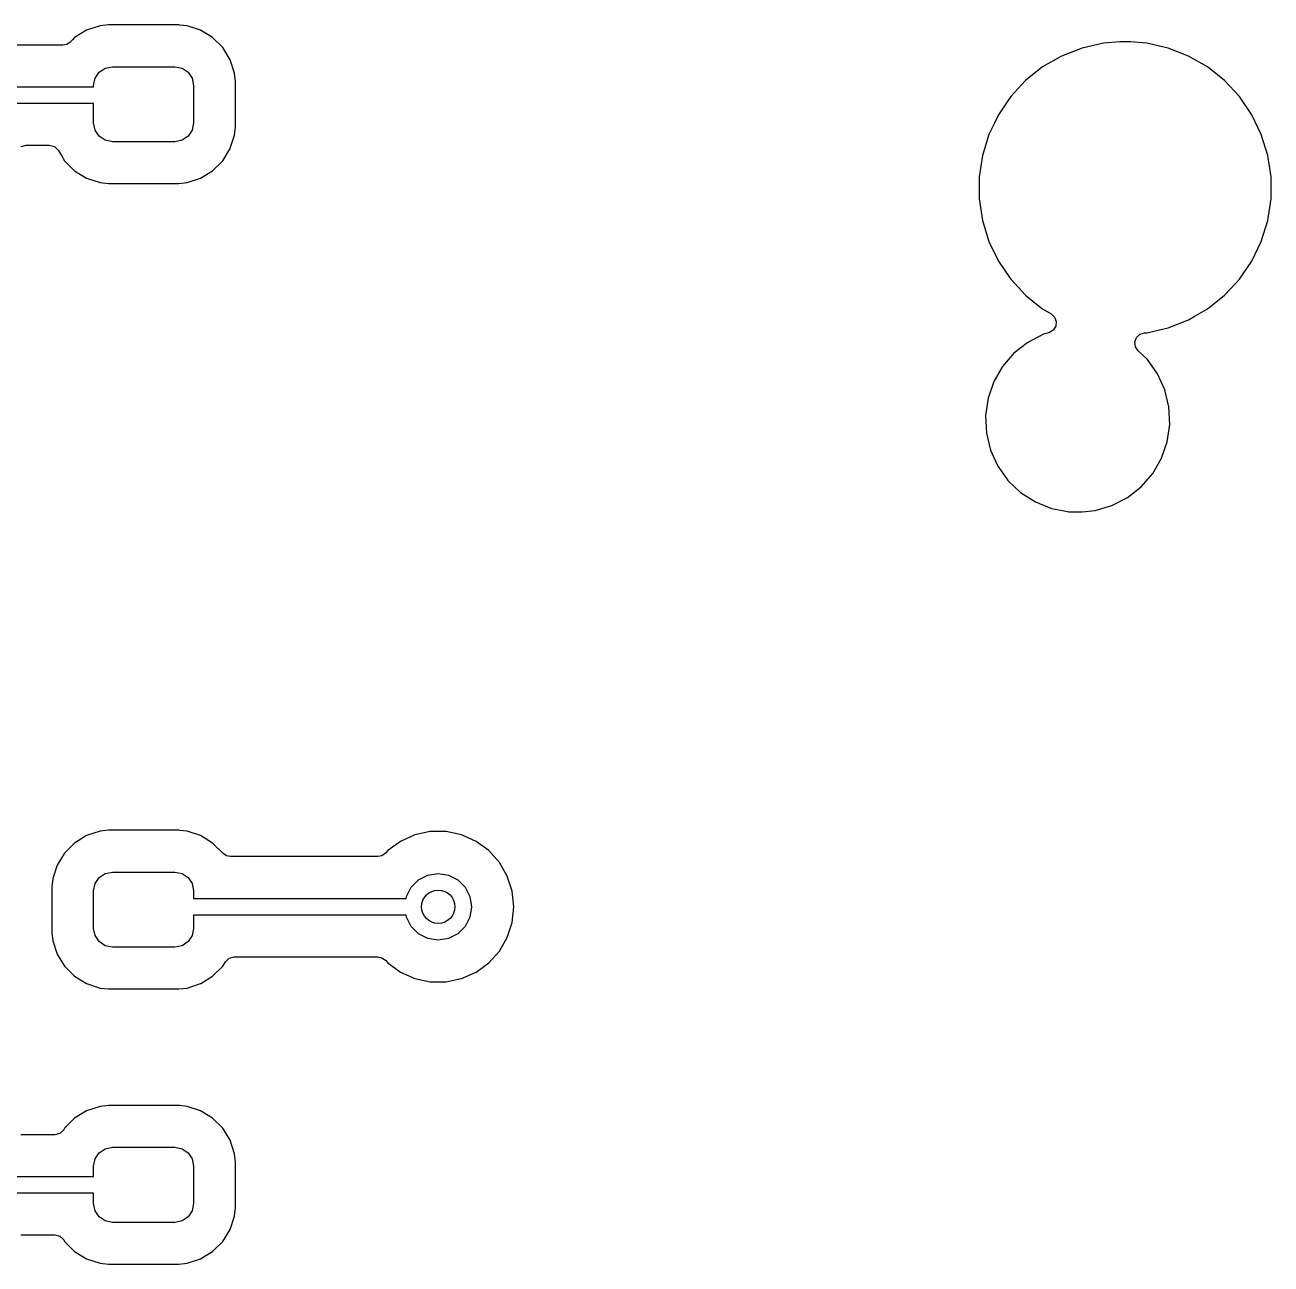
# Model space of a CAD drawing. Extents: x 41 to 271, y -133 to -23.
# Drawn here: x 165.96 to 180.91, y -101.53 to -86.68 of the extents above; entities that cross this region are included whole.
import ezdxf

# ---------------------------------------------------------------- set-up
doc = ezdxf.new("R2010")
doc.units = 0
doc.layers.add('BLACK', color=7, linetype='CONTINUOUS')

msp = doc.modelspace()

# ---------------------------------------------------------------- linework, layer by layer
at = {"layer": 'BLACK', "linetype": 'CONTINUOUS'}
for p, q in [((166.863, -86.6876), (166.702, -86.741)), ((166.963, -86.6775), (166.863, -86.6876)), ((167.809, -86.6775), (166.963, -86.6775)), ((167.819, -86.6785), (167.809, -86.6775)), ((167.909, -86.6876), (167.819, -86.6785)), ((168.07, -86.741), (167.909, -86.6876)), ((166.558, -86.83), (166.531, -86.8566)), ((166.702, -86.741), (166.558, -86.83)), ((168.214, -86.83), (168.07, -86.741)), ((168.334, -86.95), (168.214, -86.83)), ((166.417, -86.9195), (165.815, -86.9195)), ((166.465, -86.9101), (166.417, -86.9195)), ((166.505, -86.8832), (166.465, -86.9101)), ((166.531, -86.8566), (166.505, -86.8832)), ((168.423, -87.0943), (168.334, -86.95)), ((178.642, -86.9543), (178.398, -87.0501)), ((178.898, -86.8959), (178.642, -86.9543)), ((179.094, -86.8812), (178.898, -86.8959)), ((179.225, -86.8812), (179.094, -86.8812)), ((179.094, -86.8812), (179.094, -86.8812)), ((179.421, -86.8959), (179.225, -86.8812)), ((179.225, -86.8812), (179.225, -86.8812)), ((179.677, -86.9543), (179.421, -86.8959)), ((179.921, -87.0501), (179.677, -86.9543)), ((168.476, -87.2553), (168.423, -87.0943)), ((168.423, -87.0943), (168.423, -87.0943)), ((168.423, -87.0943), (168.423, -87.0943)), ((178.398, -87.0501), (178.17, -87.1813)), ((180.148, -87.1813), (179.921, -87.0501)), ((166.803, -87.3169), (166.852, -87.2439)), ((166.852, -87.2439), (166.925, -87.1951)), ((166.925, -87.1951), (167.011, -87.178)), ((167.011, -87.178), (167.761, -87.178)), ((167.761, -87.178), (167.847, -87.1951)), ((167.847, -87.1951), (167.92, -87.2439)), ((167.92, -87.2439), (167.969, -87.3169)), ((168.486, -87.3547), (168.476, -87.2553)), ((178.17, -87.1813), (177.965, -87.3449)), ((180.353, -87.3449), (180.148, -87.1813)), ((180.148, -87.1813), (180.148, -87.1813)), ((165.446, -87.42), (166.786, -87.42)), ((166.786, -87.403), (166.803, -87.3169)), ((166.786, -87.42), (166.786, -87.403)), ((167.969, -87.3169), (167.986, -87.403)), ((167.986, -87.403), (167.986, -87.853)), ((168.486, -87.9013), (168.486, -87.3547)), ((177.965, -87.3449), (177.787, -87.5372)), ((180.532, -87.5372), (180.353, -87.3449)), ((180.353, -87.3449), (180.353, -87.3449)), ((180.353, -87.3449), (180.353, -87.3449)), ((177.787, -87.5372), (177.744, -87.6)), ((180.68, -87.754), (180.532, -87.5372)), ((180.532, -87.5372), (180.532, -87.5372)), ((180.532, -87.5372), (180.532, -87.5372)), ((166.786, -87.62), (165.446, -87.62)), ((166.786, -87.853), (166.786, -87.62)), ((177.744, -87.6), (177.639, -87.754)), ((166.803, -87.9391), (166.786, -87.853)), ((167.986, -87.853), (167.969, -87.9391)), ((177.591, -87.8535), (177.525, -87.9903)), ((177.639, -87.754), (177.591, -87.8535)), ((177.639, -87.754), (177.639, -87.754)), ((180.793, -87.9903), (180.68, -87.754)), ((166.852, -88.0121), (166.803, -87.9391)), ((166.925, -88.0609), (166.852, -88.0121)), ((167.92, -88.0121), (167.847, -88.0609)), ((167.969, -87.9391), (167.92, -88.0121)), ((168.429, -88.1424), (168.476, -88.0007)), ((168.476, -88.0007), (168.486, -87.9013)), ((177.525, -87.9903), (177.448, -88.2411)), ((180.871, -88.2411), (180.793, -87.9903)), ((165.917, -88.1362), (165.978, -88.1205)), ((165.978, -88.1205), (166.254, -88.1205)), ((166.254, -88.1205), (166.315, -88.1362)), ((166.315, -88.1362), (166.36, -88.1794)), ((166.36, -88.1794), (166.4, -88.2445)), ((167.011, -88.078), (166.925, -88.0609)), ((167.761, -88.078), (167.011, -88.078)), ((167.847, -88.0609), (167.761, -88.078)), ((168.334, -88.306), (168.412, -88.1794)), ((168.412, -88.1794), (168.423, -88.1617)), ((168.423, -88.1617), (168.429, -88.1424)), ((166.4, -88.2445), (166.438, -88.306)), ((166.438, -88.306), (166.558, -88.426)), ((168.214, -88.426), (168.334, -88.306)), ((177.448, -88.2411), (177.409, -88.5005)), ((180.91, -88.5005), (180.871, -88.2411)), ((166.558, -88.426), (166.702, -88.515)), ((168.07, -88.515), (168.214, -88.426)), ((166.702, -88.515), (166.702, -88.515)), ((166.702, -88.515), (166.702, -88.515)), ((166.702, -88.515), (166.863, -88.5683)), ((166.863, -88.5683), (166.963, -88.5785)), ((166.963, -88.5785), (167.809, -88.5785)), ((167.809, -88.5785), (167.909, -88.5683)), ((167.909, -88.5683), (168.07, -88.515)), ((177.409, -88.5005), (177.409, -88.7629)), ((180.91, -88.7629), (180.91, -88.5005)), ((177.409, -88.7629), (177.448, -89.0223)), ((180.871, -89.0223), (180.91, -88.7629)), ((177.448, -89.0223), (177.525, -89.273)), ((180.793, -89.273), (180.871, -89.0223)), ((177.525, -89.273), (177.639, -89.5094)), ((180.68, -89.5094), (180.793, -89.273)), ((177.639, -89.5094), (177.775, -89.7088)), ((180.532, -89.7262), (180.68, -89.5094)), ((177.775, -89.7088), (177.787, -89.7262)), ((177.787, -89.7262), (177.924, -89.8739)), ((180.353, -89.9185), (180.493, -89.7676)), ((180.493, -89.7676), (180.532, -89.7262)), ((180.532, -89.7262), (180.532, -89.7262)), ((180.532, -89.7262), (180.532, -89.7262)), ((177.924, -89.8739), (177.965, -89.9185)), ((177.965, -89.9185), (178.097, -90.0239)), ((180.148, -90.0821), (180.353, -89.9185)), ((178.097, -90.0239), (178.17, -90.0821)), ((178.17, -90.0821), (178.272, -90.1408)), ((179.989, -90.1742), (180.148, -90.0821)), ((178.272, -90.1408), (178.314, -90.1802)), ((178.314, -90.1802), (178.333, -90.2341)), ((178.333, -90.2341), (178.327, -90.291)), ((179.677, -90.3091), (179.921, -90.2132)), ((179.921, -90.2132), (179.989, -90.1742)), ((178.179, -90.3867), (177.992, -90.4831)), ((178.245, -90.3672), (178.179, -90.3867)), ((178.295, -90.3388), (178.245, -90.3672)), ((178.327, -90.291), (178.295, -90.3388)), ((179.277, -90.4794), (179.296, -90.426)), ((179.296, -90.426), (179.337, -90.3867)), ((179.337, -90.3867), (179.391, -90.3697)), ((179.391, -90.3697), (179.406, -90.3686)), ((179.406, -90.3686), (179.421, -90.3675)), ((179.421, -90.3675), (179.677, -90.3091)), ((177.992, -90.4831), (177.826, -90.6131)), ((179.284, -90.5357), (179.277, -90.4794)), ((179.315, -90.5831), (179.284, -90.5357)), ((179.426, -90.6893), (179.315, -90.5831)), ((177.826, -90.6131), (177.689, -90.772)), ((179.548, -90.8606), (179.426, -90.6893)), ((179.426, -90.6893), (179.426, -90.6893)), ((177.689, -90.772), (177.584, -90.9542)), ((179.636, -91.052), (179.548, -90.8606)), ((179.548, -90.8606), (179.548, -90.8606)), ((179.548, -90.8606), (179.548, -90.8606)), ((177.584, -90.9542), (177.515, -91.153)), ((177.515, -91.153), (177.485, -91.3612)), ((179.685, -91.2564), (179.636, -91.052)), ((179.695, -91.4665), (179.685, -91.2564)), ((177.485, -91.3612), (177.485, -91.3612)), ((177.485, -91.3612), (177.495, -91.5713)), ((179.665, -91.6747), (179.695, -91.4665)), ((177.495, -91.5713), (177.544, -91.7757)), ((177.544, -91.7757), (177.585, -91.8644)), ((179.596, -91.8734), (179.665, -91.6747)), ((177.585, -91.8644), (177.632, -91.967)), ((179.491, -92.0556), (179.596, -91.8734)), ((177.632, -91.967), (177.741, -92.12)), ((179.353, -92.2146), (179.491, -92.0556)), ((177.741, -92.12), (177.754, -92.1384)), ((177.754, -92.1384), (177.906, -92.2835)), ((179.188, -92.3446), (179.353, -92.2146)), ((177.906, -92.2835), (177.906, -92.2835)), ((177.906, -92.2835), (177.906, -92.2835)), ((177.906, -92.2835), (178.083, -92.3972)), ((179.001, -92.441), (179.188, -92.3446)), ((178.083, -92.3972), (178.083, -92.3972)), ((178.083, -92.3972), (178.278, -92.4754)), ((178.278, -92.4754), (178.407, -92.5002)), ((178.407, -92.5002), (178.485, -92.5152)), ((178.485, -92.5152), (178.485, -92.5152)), ((178.485, -92.5152), (178.642, -92.5152)), ((178.642, -92.5152), (178.799, -92.5002)), ((178.642, -92.5152), (178.642, -92.5152)), ((178.799, -92.5002), (179.001, -92.441)), ((166.702, -96.397), (166.558, -96.486)), ((166.863, -96.3436), (166.702, -96.397)), ((166.963, -96.3335), (166.863, -96.3436)), ((167.809, -96.3335), (166.963, -96.3335)), ((167.819, -96.3345), (167.809, -96.3335)), ((167.909, -96.3436), (167.819, -96.3345)), ((168.07, -96.397), (167.909, -96.3436)), ((168.214, -96.486), (168.07, -96.397)), ((170.64, -96.3889), (170.467, -96.4658)), ((170.825, -96.3495), (170.64, -96.3889)), ((171.015, -96.3495), (170.825, -96.3495)), ((170.825, -96.3495), (170.825, -96.3495)), ((171.2, -96.3889), (171.015, -96.3495)), ((171.015, -96.3495), (171.015, -96.3495)), ((171.373, -96.4658), (171.2, -96.3889)), ((166.558, -96.486), (166.438, -96.606)), ((168.341, -96.6132), (168.214, -96.486)), ((170.467, -96.4658), (170.314, -96.5771)), ((171.526, -96.5771), (171.373, -96.4658)), ((166.438, -96.606), (166.349, -96.7503)), ((168.381, -96.6401), (168.341, -96.6132)), ((168.429, -96.6495), (168.381, -96.6401)), ((170.194, -96.6495), (168.429, -96.6495)), ((170.244, -96.6388), (170.194, -96.6495)), ((170.286, -96.6085), (170.244, -96.6388)), ((170.314, -96.5771), (170.286, -96.6085)), ((171.653, -96.7178), (171.526, -96.5771)), ((166.349, -96.7503), (166.296, -96.9113)), ((166.852, -96.8999), (166.925, -96.8511)), ((166.925, -96.8511), (167.011, -96.834)), ((167.011, -96.834), (167.761, -96.834)), ((167.761, -96.834), (167.847, -96.8511)), ((167.847, -96.8511), (167.92, -96.8999)), ((170.796, -96.8696), (170.92, -96.85)), ((170.92, -96.85), (171.044, -96.8696)), ((171.747, -96.8817), (171.653, -96.7178)), ((166.296, -96.9113), (166.285, -97.0107)), ((166.285, -97.0107), (166.285, -97.5573)), ((166.786, -97.059), (166.803, -96.9729)), ((166.803, -96.9729), (166.852, -96.8999)), ((167.92, -96.8999), (167.969, -96.9729)), ((167.969, -96.9729), (167.986, -97.059)), ((170.596, -97.0149), (170.685, -96.9264)), ((170.685, -96.9264), (170.796, -96.8696)), ((171.044, -96.8696), (171.155, -96.9264)), ((171.155, -96.9264), (171.244, -97.0149)), ((171.806, -97.0617), (171.747, -96.8817)), ((171.747, -96.8817), (171.747, -96.8817)), ((166.786, -97.509), (166.786, -97.059)), ((167.986, -97.059), (167.986, -97.15)), ((167.986, -97.15), (170.536, -97.15)), ((170.536, -97.15), (170.54, -97.1264)), ((170.54, -97.1264), (170.596, -97.0149)), ((171.244, -97.0149), (171.3, -97.1264)), ((171.3, -97.1264), (171.32, -97.25)), ((171.825, -97.25), (171.806, -97.0617)), ((171.32, -97.25), (171.3, -97.3736)), ((171.806, -97.4383), (171.825, -97.25)), ((170.536, -97.35), (167.986, -97.35)), ((167.986, -97.35), (167.986, -97.509)), ((170.54, -97.3736), (170.536, -97.35)), ((170.596, -97.4851), (170.54, -97.3736)), ((171.3, -97.3736), (171.244, -97.4851)), ((171.747, -97.6183), (171.806, -97.4383)), ((166.285, -97.5573), (166.296, -97.6567)), ((166.803, -97.5951), (166.786, -97.509)), ((166.852, -97.6681), (166.803, -97.5951)), ((167.969, -97.5951), (167.92, -97.6681)), ((167.986, -97.509), (167.969, -97.5951)), ((170.685, -97.5736), (170.596, -97.4851)), ((170.796, -97.6304), (170.685, -97.5736)), ((171.155, -97.5736), (171.044, -97.6304)), ((171.244, -97.4851), (171.155, -97.5736)), ((166.296, -97.6567), (166.349, -97.8177)), ((166.925, -97.7169), (166.852, -97.6681)), ((167.011, -97.734), (166.925, -97.7169)), ((167.761, -97.734), (167.011, -97.734)), ((167.847, -97.7169), (167.761, -97.734)), ((167.92, -97.6681), (167.847, -97.7169)), ((170.92, -97.65), (170.796, -97.6304)), ((171.044, -97.6304), (170.92, -97.65)), ((171.653, -97.7822), (171.747, -97.6183)), ((166.349, -97.8177), (166.438, -97.962)), ((168.334, -97.962), (168.366, -97.9094)), ((168.366, -97.9094), (168.412, -97.8662)), ((168.412, -97.8662), (168.472, -97.8505)), ((168.472, -97.8505), (170.194, -97.8505)), ((170.194, -97.8505), (170.244, -97.8612)), ((170.244, -97.8612), (170.286, -97.8915)), ((170.286, -97.8915), (170.314, -97.9229)), ((171.526, -97.9229), (171.653, -97.7822)), ((166.438, -97.962), (166.558, -98.082)), ((168.214, -98.082), (168.334, -97.962)), ((170.314, -97.9229), (170.467, -98.0342)), ((170.467, -98.0342), (170.64, -98.1111)), ((171.2, -98.1111), (171.373, -98.0342)), ((171.373, -98.0342), (171.526, -97.9229)), ((166.558, -98.082), (166.702, -98.171)), ((166.702, -98.171), (166.702, -98.171)), ((166.702, -98.171), (166.702, -98.171)), ((166.702, -98.171), (166.863, -98.2243)), ((167.909, -98.2243), (168.07, -98.171)), ((168.07, -98.171), (168.073, -98.1689)), ((168.073, -98.1689), (168.214, -98.082)), ((170.64, -98.1111), (170.825, -98.1505)), ((170.825, -98.1505), (170.825, -98.1505)), ((170.825, -98.1505), (171.015, -98.1505)), ((171.015, -98.1505), (171.16, -98.1195)), ((171.015, -98.1505), (171.015, -98.1505)), ((171.16, -98.1195), (171.2, -98.1111)), ((166.863, -98.2243), (166.963, -98.2345)), ((166.963, -98.2345), (167.809, -98.2345)), ((167.809, -98.2345), (167.909, -98.2243)), ((166.702, -99.697), (166.558, -99.786)), ((166.863, -99.6436), (166.702, -99.697)), ((166.963, -99.6335), (166.863, -99.6436)), ((167.809, -99.6335), (166.963, -99.6335)), ((167.819, -99.6345), (167.809, -99.6335)), ((167.909, -99.6436), (167.819, -99.6345)), ((168.07, -99.697), (167.909, -99.6436)), ((168.214, -99.786), (168.07, -99.697)), ((166.558, -99.786), (166.438, -99.906)), ((168.334, -99.906), (168.214, -99.786)), ((166.321, -99.9835), (165.911, -99.9835)), ((166.381, -99.9678), (166.321, -99.9835)), ((166.427, -99.9246), (166.381, -99.9678)), ((166.438, -99.906), (166.427, -99.9246)), ((168.423, -100.05), (168.334, -99.906)), ((166.852, -100.2), (166.925, -100.151)), ((166.925, -100.151), (167.011, -100.134)), ((167.011, -100.134), (167.761, -100.134)), ((167.761, -100.134), (167.847, -100.151)), ((167.847, -100.151), (167.92, -100.2)), ((168.476, -100.211), (168.423, -100.05)), ((168.423, -100.05), (168.423, -100.05)), ((168.423, -100.05), (168.423, -100.05)), ((166.786, -100.359), (166.803, -100.273)), ((166.803, -100.273), (166.852, -100.2)), ((167.92, -100.2), (167.969, -100.273)), ((167.969, -100.273), (167.986, -100.359)), ((168.486, -100.311), (168.476, -100.211)), ((166.786, -100.484), (166.786, -100.359)), ((167.986, -100.359), (167.986, -100.809)), ((168.486, -100.857), (168.486, -100.311)), ((165.446, -100.484), (166.786, -100.484)), ((166.786, -100.684), (165.446, -100.684)), ((166.786, -100.809), (166.786, -100.684)), ((166.803, -100.895), (166.786, -100.809)), ((166.852, -100.968), (166.803, -100.895)), ((167.969, -100.895), (167.92, -100.968)), ((167.986, -100.809), (167.969, -100.895)), ((168.476, -100.957), (168.486, -100.857)), ((166.925, -101.017), (166.852, -100.968)), ((167.011, -101.034), (166.925, -101.017)), ((167.761, -101.034), (167.011, -101.034)), ((167.847, -101.017), (167.761, -101.034)), ((167.92, -100.968), (167.847, -101.017)), ((168.423, -101.118), (168.476, -100.958)), ((168.476, -100.958), (168.476, -100.957)), ((165.911, -101.184), (166.321, -101.184)), ((166.321, -101.184), (166.381, -101.2)), ((168.334, -101.262), (168.423, -101.118)), ((166.381, -101.2), (166.427, -101.243)), ((166.427, -101.243), (166.438, -101.262)), ((166.438, -101.262), (166.558, -101.382)), ((168.214, -101.382), (168.334, -101.262)), ((166.558, -101.382), (166.702, -101.471)), ((166.702, -101.471), (166.702, -101.471)), ((166.702, -101.471), (166.702, -101.471)), ((166.702, -101.471), (166.863, -101.524)), ((167.909, -101.524), (168.07, -101.471)), ((168.07, -101.471), (168.133, -101.432)), ((168.133, -101.432), (168.214, -101.382)), ((166.863, -101.524), (166.963, -101.534)), ((166.963, -101.534), (167.809, -101.534)), ((167.809, -101.534), (167.909, -101.524))]:
    msp.add_line(p, q, dxfattribs=at)
at = {"layer": 'BLACK'}
msp.add_circle((170.92, -97.25), 0.2, dxfattribs=at)

doc.saveas('drawing.dxf')
